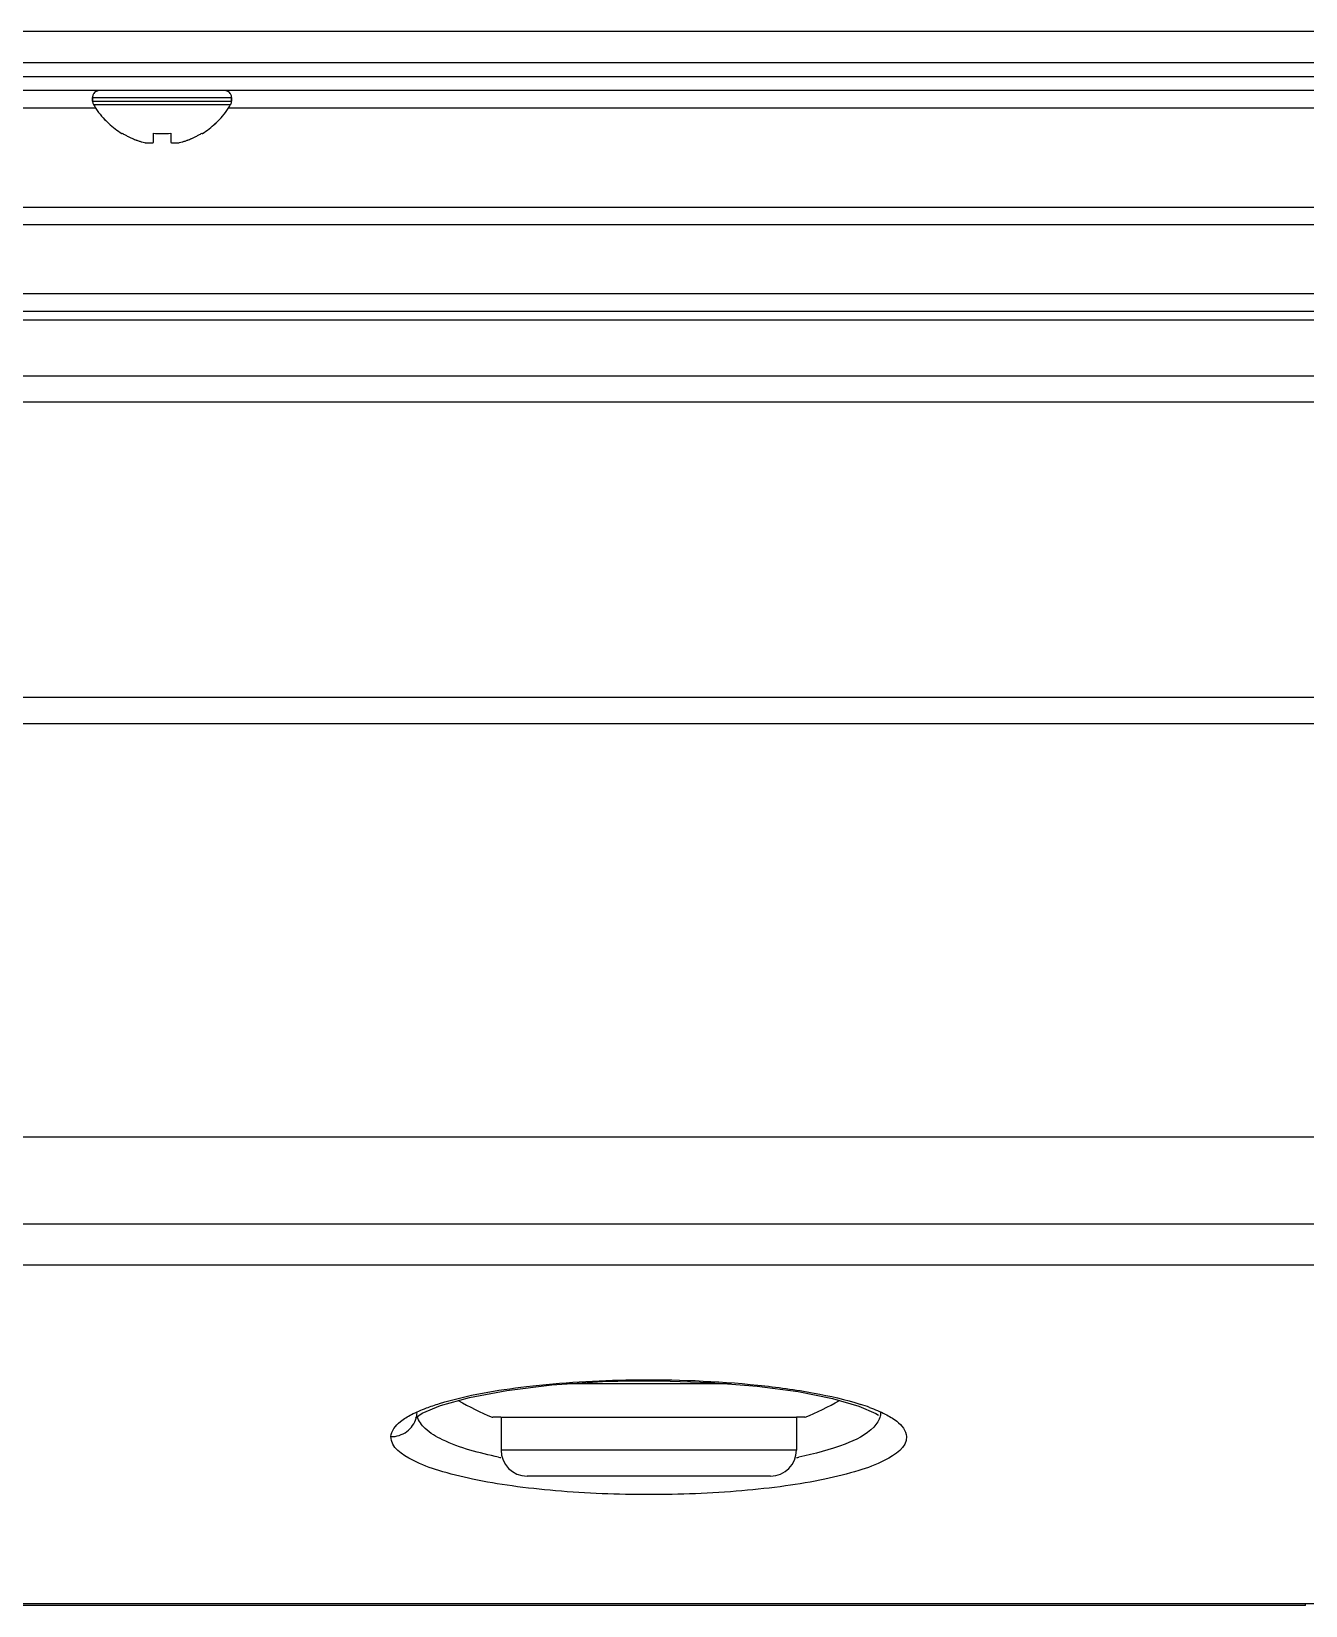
# Model space of a CAD drawing. Header units: millimetres. Extents: x -1584 to 3730, y -1918 to 2655.
# Drawn here: x 658 to 731.3, y -1879.3 to -1788.8 of the extents above; entities that cross this region are included whole.
import ezdxf

# ---------------------------------------------------------------- set-up
doc = ezdxf.new("R2010")
doc.units = ezdxf.units.MM
doc.header["$LTSCALE"] = 65.395
doc.layers.get('0').update_dxf_attribs({"linetype": 'CONTINUOUS'})
doc.layers.add('ASSI', color=7, linetype='CONTINUOUS')
doc.layers.add('GEOM', color=7, linetype='CONTINUOUS')

msp = doc.modelspace()

# ---------------------------------------------------------------- linework, layer by layer
at = {"linetype": 'Continuous'}
for p, q in [((663.259, -1794.637), (663.259, -1794.603)), ((665.059, -1795.154), (665.059, -1794.603)), ((666.059, -1794.603), (666.059, -1795.154)), ((667.859, -1794.603), (667.859, -1794.637)), ((117.868, -1808.558), (876.064, -1808.558)), ((117.868, -1808.558), (876.064, -1808.558)), ((117.959, -1810.058), (875.959, -1810.058)), ((117.959, -1827.058), (875.959, -1827.058)), ((117.959, -1828.558), (875.959, -1828.558)), ((875.459, -1852.358), (118.459, -1852.358)), ((875.459, -1857.358), (118.459, -1857.358)), ((698.29, -1866.558), (688.813, -1866.558)), ((684.559, -1868.475), (684.587, -1868.474)), ((685.059, -1868.468), (685.059, -1870.358)), ((702.059, -1868.468), (702.059, -1870.358)), ((702.53, -1868.474), (702.559, -1868.475)), ((686.059, -1870.358), (685.059, -1870.358)), ((686.111, -1870.358), (686.059, -1870.358)), ((691.759, -1870.358), (686.111, -1870.358)), ((695.359, -1870.358), (691.759, -1870.358)), ((700.986, -1870.358), (695.359, -1870.358)), ((701.059, -1870.358), (700.986, -1870.358)), ((702.059, -1870.358), (701.059, -1870.358))]:
    msp.add_line(p, q, dxfattribs=at)
for centre, radius, start, end in [((665.758, -1790.538), 4.8, 210.30118, 223.1766), ((665.36, -1790.538), 4.8, 316.8234, 329.69882), ((665.758, -1790.538), 4.8, 223.1766, 227.16542), ((665.758, -1790.538), 4.8, 227.16542, 238.37989), ((665.36, -1790.538), 4.8, 301.62011, 312.83458), ((665.36, -1790.538), 4.8, 312.83458, 316.8234), ((665.758, -1790.538), 4.8, 238.37989, 238.62729), ((665.745, -1790.551), 4.755, 238.46592, 241.0313), ((665.743, -1790.555), 4.75, 241.03163, 241.99262), ((665.742, -1790.557), 4.747, 241.99259, 243.31875), ((665.74, -1790.56), 4.744, 243.3188, 244.45978), ((665.739, -1790.564), 4.74, 244.45979, 245.42782), ((665.737, -1790.568), 4.735, 245.4278, 246.68253), ((665.734, -1790.573), 4.73, 246.68262, 247.45262), ((665.732, -1790.58), 4.723, 247.45244, 248.99746), ((665.729, -1790.587), 4.715, 248.99775, 249.4819), ((665.725, -1790.597), 4.704, 249.48126, 251.53441), ((665.719, -1790.616), 4.684, 251.53495, 252.62273), ((665.714, -1790.631), 4.669, 252.62279, 253.60512), ((665.705, -1790.661), 4.637, 253.60363, 255.68242), ((664.813, -1793.164), 2.006, 262.72591, 264.7415), ((664.811, -1793.185), 1.985, 264.74422, 265.39912), ((664.81, -1793.197), 1.973, 265.39843, 266.78331), ((664.809, -1793.209), 1.962, 266.78409, 267.62352), ((664.809, -1793.215), 1.955, 267.62337, 268.84548), ((664.809, -1793.219), 1.951, 268.84587, 269.80052), ((664.809, -1793.219), 1.951, 269.80058, 270.92582), ((664.809, -1793.217), 1.953, 270.92611, 271.99638), ((664.808, -1793.21), 1.96, 271.99641, 273.02279), ((664.808, -1793.2), 1.97, 273.0233, 274.28602), ((664.807, -1793.188), 1.982, 274.28565, 275.13722), ((664.805, -1793.165), 2.005, 275.14015, 277.27441), ((665.559, -1790.838), 3.798, 262.43512, 277.56488), ((666.313, -1793.165), 2.005, 262.72561, 264.85983), ((666.31, -1793.188), 1.982, 264.86274, 265.71439), ((666.31, -1793.2), 1.97, 265.71404, 266.97664), ((666.309, -1793.211), 1.959, 266.97715, 268.00366), ((666.309, -1793.216), 1.954, 268.00369, 269.07382), ((666.309, -1793.22), 1.95, 269.07411, 270.19949), ((666.309, -1793.219), 1.951, 270.19954, 271.15407), ((666.309, -1793.215), 1.955, 271.15446, 272.37669), ((666.308, -1793.208), 1.962, 272.37652, 273.21587), ((666.308, -1793.198), 1.973, 273.21665, 274.6016), ((666.307, -1793.185), 1.985, 274.6009, 275.25576), ((666.305, -1793.164), 2.006, 275.2585, 277.27409), ((665.412, -1790.661), 4.637, 284.31758, 286.39637), ((665.403, -1790.631), 4.669, 286.39488, 287.37721), ((665.398, -1790.616), 4.684, 287.37727, 288.46505), ((665.392, -1790.597), 4.704, 288.46559, 290.51874), ((665.388, -1790.587), 4.715, 290.5181, 291.00225), ((665.386, -1790.58), 4.723, 291.00254, 292.54756), ((665.383, -1790.573), 4.73, 292.54738, 293.31738), ((665.381, -1790.568), 4.735, 293.31747, 294.5722), ((665.379, -1790.564), 4.74, 294.57218, 295.5402), ((665.377, -1790.56), 4.744, 295.54022, 296.6812), ((665.376, -1790.557), 4.747, 296.68125, 298.00741), ((665.374, -1790.555), 4.75, 298.00738, 298.96837), ((665.372, -1790.551), 4.755, 298.9687, 301.53408), ((665.36, -1790.538), 4.8, 301.37271, 301.62011), ((692.366, -1850.062), 20, 240.76623, 247.02179), ((694.751, -1850.062), 20, 292.97821, 299.25778), ((685.584, -1923.584), 55.119, 90.55073, 91.03682), ((701.367, -1935.563), 67.099, 89.00657, 89.40589), ((686.559, -1870.358), 1.5, 180, 269.99985), ((700.559, -1870.358), 1.5, 270.00015, 360)]:
    msp.add_arc(centre, radius, start, end, dxfattribs=at)
msp.add_open_spline([(685.055, -1868.468), (685.563, -1868.462), (686.772, -1868.46), (689.607, -1868.468), (693.559, -1868.479), (697.511, -1868.468), (700.346, -1868.46), (701.555, -1868.462), (702.063, -1868.468)], degree=3, knots=[0, 0, 0, 0, 0.089642, 0.213262, 0.499999, 0.786737, 0.910357, 1, 1, 1, 1], dxfattribs=at)
at = {"layer": 'ASSI', "linetype": 'Continuous'}
for p, q in [((661.559, -1792.558), (661.559, -1792.758)), ((661.559, -1792.758), (661.559, -1792.558)), ((661.559, -1792.558), (669.559, -1792.558)), ((669.559, -1792.558), (669.559, -1792.758)), ((669.559, -1792.758), (669.559, -1792.558)), ((661.559, -1792.758), (669.559, -1792.758)), ((661.613, -1792.96), (669.504, -1792.96))]:
    msp.add_line(p, q, dxfattribs=at)
for centre, radius, start, end in [((661.959, -1792.558), 0.4, 152.92194, 180), ((661.959, -1792.558), 0.4, 145.07178, 152.92194), ((661.959, -1792.558), 0.4, 124.92822, 145.07178), ((661.959, -1792.558), 0.4, 117.07806, 124.92822), ((661.959, -1792.558), 0.4, 90, 117.07806), ((669.159, -1792.558), 0.4, 62.92194, 90), ((669.159, -1792.558), 0.4, 55.07178, 62.92194), ((669.159, -1792.558), 0.4, 34.92822, 55.07178), ((669.159, -1792.558), 0.4, 27.07806, 34.92822), ((669.159, -1792.558), 0.4, 0, 27.07806), ((661.959, -1792.758), 0.4, 180, 193.47593), ((661.959, -1792.758), 0.4, 180, 193.45845), ((661.959, -1792.758), 0.4, 193.45845, 196.84274), ((661.959, -1792.758), 0.4, 193.47593, 196.82525), ((661.959, -1792.758), 0.4, 196.82525, 210.30118), ((661.959, -1792.758), 0.4, 196.84274, 210.30118), ((665.758, -1790.538), 4.8, 210.30118, 223.19273), ((665.36, -1790.538), 4.8, 316.80727, 329.69882), ((669.159, -1792.758), 0.4, 329.69882, 343.17475), ((669.159, -1792.758), 0.4, 329.69882, 343.15726), ((669.159, -1792.758), 0.4, 343.15726, 346.54155), ((669.159, -1792.758), 0.4, 343.17475, 346.52407), ((669.159, -1792.758), 0.4, 346.52407, 360), ((669.159, -1792.758), 0.4, 346.54155, 360), ((665.758, -1790.538), 4.8, 223.19273, 227.15109), ((665.758, -1790.538), 4.8, 227.15109, 238.40293), ((665.36, -1790.538), 4.8, 301.59707, 312.84891), ((665.36, -1790.538), 4.8, 312.84891, 316.80727), ((665.758, -1790.538), 4.8, 238.40293, 238.62729), ((665.36, -1790.538), 4.8, 301.37271, 301.59707)]:
    msp.add_arc(centre, radius, start, end, dxfattribs=at)
at = {"layer": 'GEOM', "linetype": 'Continuous'}
for p, q in [((924.059, -1788.758), (105.259, -1788.758)), ((924.059, -1790.558), (105.259, -1790.558)), ((815.559, -1791.358), (175.559, -1791.358)), ((815.559, -1791.358), (175.559, -1791.358)), ((815.559, -1791.358), (175.559, -1791.358)), ((840.901, -1792.158), (134.359, -1792.158)), ((499.504, -1793.158), (661.613, -1793.158)), ((661.613, -1793.158), (661.765, -1793.158)), ((669.353, -1793.158), (669.504, -1793.158)), ((669.504, -1793.158), (831.613, -1793.158)), ((172.459, -1798.858), (838.497, -1798.858)), ((172.459, -1798.858), (838.497, -1798.858)), ((172.459, -1799.858), (838.497, -1799.858)), ((838.497, -1803.858), (172.459, -1803.858)), ((838.497, -1804.858), (172.459, -1804.858)), ((838.497, -1804.858), (172.459, -1804.858)), ((838.497, -1805.358), (172.459, -1805.358)), ((798.805, -1859.723), (192.31, -1859.723)), ((692.654, -1866.372), (692.633, -1866.322)), ((692.654, -1866.372), (692.654, -1866.372)), ((688.613, -1871.858), (686.559, -1871.858)), ((688.548, -1871.858), (688.548, -1871.868)), ((688.613, -1871.868), (688.548, -1871.868)), ((688.613, -1871.858), (688.613, -1871.868)), ((689.269, -1871.858), (688.613, -1871.858)), ((689.244, -1871.868), (688.613, -1871.868)), ((689.269, -1871.868), (689.244, -1871.868)), ((689.269, -1871.858), (689.269, -1871.868)), ((689.315, -1871.858), (689.269, -1871.858)), ((689.315, -1871.868), (689.269, -1871.868)), ((689.665, -1871.858), (689.315, -1871.858)), ((689.72, -1871.868), (689.315, -1871.868)), ((689.72, -1871.858), (689.665, -1871.858)), ((690.278, -1871.858), (689.72, -1871.858)), ((689.72, -1871.858), (689.72, -1871.868)), ((690.671, -1871.868), (689.72, -1871.868)), ((690.296, -1871.858), (690.278, -1871.858)), ((690.671, -1871.858), (690.296, -1871.858)), ((690.68, -1871.858), (690.671, -1871.858)), ((690.671, -1871.858), (690.671, -1871.868)), ((691.325, -1871.868), (690.671, -1871.868)), ((690.821, -1871.858), (690.68, -1871.858)), ((691.325, -1871.858), (690.821, -1871.858)), ((691.585, -1871.858), (691.325, -1871.858)), ((691.325, -1871.858), (691.325, -1871.868)), ((691.585, -1871.868), (691.325, -1871.868)), ((691.602, -1871.858), (691.585, -1871.858)), ((691.802, -1871.868), (691.585, -1871.868)), ((691.802, -1871.858), (691.602, -1871.858)), ((691.802, -1871.858), (691.802, -1871.868)), ((691.848, -1871.858), (691.802, -1871.858)), ((691.848, -1871.868), (691.802, -1871.868)), ((691.848, -1871.858), (691.848, -1871.868)), ((692.569, -1871.858), (691.848, -1871.858)), ((692.504, -1871.868), (691.848, -1871.868)), ((692.569, -1871.868), (692.504, -1871.868)), ((692.569, -1871.858), (692.569, -1871.868)), ((694.559, -1871.858), (692.569, -1871.858)), ((694.559, -1871.858), (694.559, -1871.868)), ((695.059, -1871.858), (694.559, -1871.858)), ((695.059, -1871.868), (694.559, -1871.868)), ((695.059, -1871.858), (695.059, -1871.868)), ((695.459, -1871.858), (695.059, -1871.858)), ((698.008, -1871.868), (695.059, -1871.868)), ((697.659, -1871.858), (695.459, -1871.858)), ((698.008, -1871.858), (697.659, -1871.858)), ((698.059, -1871.858), (698.008, -1871.858)), ((698.033, -1871.858), (698.008, -1871.858)), ((698.059, -1871.868), (698.008, -1871.868)), ((698.059, -1871.858), (698.059, -1871.868)), ((698.373, -1871.858), (698.059, -1871.858)), ((698.559, -1871.868), (698.059, -1871.868)), ((698.559, -1871.858), (698.373, -1871.858)), ((698.559, -1871.858), (698.559, -1871.868)), ((700.559, -1871.858), (698.559, -1871.858)), ((731.341, -1879.301), (652.664, -1879.301)), ((731.341, -1879.199), (652.665, -1879.199)), ((731.341, -1879.301), (731.341, -1879.199)), ((731.341, -1879.301), (731.341, -1879.301))]:
    msp.add_line(p, q, dxfattribs=at)
for points in [[(680.525, -1868.24), (681.585, -1867.789), (683.24, -1867.328), (685.402, -1866.924), (687.987, -1866.613), (690.895, -1866.421), (692.654, -1866.372)], [(692.654, -1866.372), (694.214, -1866.369), (697.118, -1866.465), (699.794, -1866.678), (702.156, -1866.993), (704.13, -1867.387), (705.644, -1867.829), (706.62, -1868.256), (706.779, -1868.352)], [(680.136, -1868.509), (680.134, -1868.512), (680.525, -1868.24)]]:
    msp.add_lwpolyline(points, dxfattribs=at)
for centre, radius, start, end in [((701.914, -1879.74), 12.608, 69.80661, 72.28637), ((690.249, -1845.215), 26.099, 258.22107, 258.51947), ((696.872, -1845.22), 26.093, 281.47409, 281.77222)]:
    msp.add_arc(centre, radius, start, end, dxfattribs=at)
for points, knots in [([(681.513, -1867.685), (683.137, -1867.183), (686.849, -1866.574), (690.579, -1866.35), (692.617, -1866.322)], [0, 0, 0, 0, 0.454761, 1, 1, 1, 1]), ([(692.617, -1866.322), (695.026, -1866.288), (698.532, -1866.414), (702.911, -1867.005), (704.875, -1867.45), (705.75, -1867.73)], [0, 0, 0, 0, 0.545599, 0.791851, 1, 1, 1, 1]), ([(678.728, -1869.588), (678.74, -1869.248), (679.186, -1868.725), (679.952, -1868.277), (680.477, -1868.049), (680.77, -1867.938)], [0, 0, 0, 0, 0.375315, 0.654445, 1, 1, 1, 1]), ([(678.728, -1869.588), (679.048, -1869.589), (679.7, -1869.386), (680.091, -1868.821), (680.176, -1868.519)], [0, 0, 0, 0, 0.50494, 1, 1, 1, 1]), ([(684.921, -1870.764), (683.817, -1870.534), (682.318, -1870.152), (680.749, -1869.26), (680.312, -1868.693), (680.25, -1868.423)], [0, 0, 0, 0, 0.627638, 0.845942, 1, 1, 1, 1]), ([(706.266, -1867.908), (706.57, -1868.02), (707.115, -1868.251), (707.909, -1868.705), (708.377, -1869.239), (708.389, -1869.588)], [0, 0, 0, 0, 0.346678, 0.626458, 1, 1, 1, 1]), ([(706.89, -1868.191), (706.893, -1868.263), (706.864, -1868.579), (706.675, -1868.86), (706.507, -1869.035)], [0, 0, 0, 0, 0.226924, 1, 1, 1, 1]), ([(708.389, -1869.588), (708.41, -1870.204), (707.156, -1871.025), (705.544, -1871.594), (703.591, -1872.083), (701.357, -1872.454), (697.976, -1872.826), (693.559, -1872.989), (689.142, -1872.826), (685.761, -1872.454), (683.527, -1872.083), (681.573, -1871.594), (679.961, -1871.025), (678.708, -1870.204), (678.728, -1869.588)], [0, 0, 0, 0, 0.059091, 0.110614, 0.174674, 0.248219, 0.328606, 0.499996, 0.671393, 0.751781, 0.825316, 0.889386, 0.940918, 1, 1, 1, 1]), ([(706.507, -1869.035), (706.062, -1869.497), (704.593, -1870.188), (703.095, -1870.577), (702.195, -1870.764)], [0, 0, 0, 0, 0.410961, 1, 1, 1, 1]), ([(763.498, -1874.287), (761.611, -1875.139), (757.132, -1876.57), (746.426, -1878.656), (737.564, -1879.199), (731.341, -1879.199)], [0, 0, 0, 0, 0.189992, 0.429016, 1, 1, 1, 1])]:
    msp.add_open_spline(points, degree=3, knots=knots, dxfattribs=at)
for points in [[(680.77, -1867.938), (681.015, -1867.845), (681.263, -1867.762), (681.513, -1867.685)], [(680.176, -1868.519), (680.204, -1868.42), (680.221, -1868.316), (680.226, -1868.212)]]:
    msp.add_open_spline(points, degree=3, dxfattribs=at)

doc.saveas('drawing.dxf')
